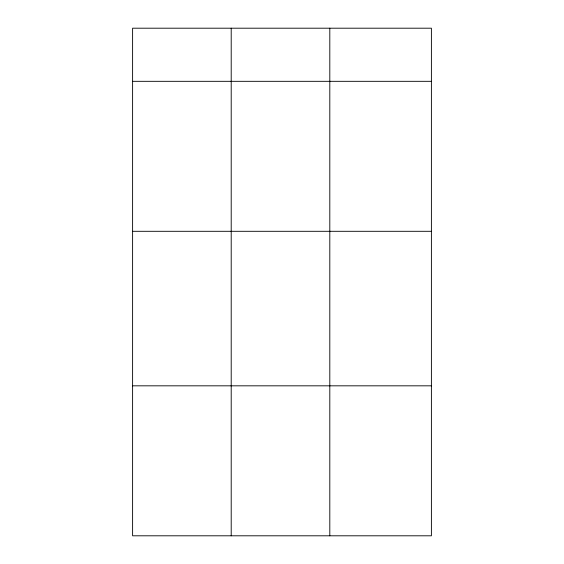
<?xml version="1.0" encoding="UTF-8"?>
<svg xmlns="http://www.w3.org/2000/svg" width="564" height="564" viewBox="0 0 564 564"><rect width="100%" height="100%" fill="white"/><g stroke="black" fill="none" stroke-linecap="round" stroke-linejoin="round"><path stroke-width="0.85" d="M431.397 231.303L431.397 28.2L132.603 28.2L132.603 535.8L431.397 535.8L431.397 231.303L132.603 231.303M132.603 81.322L431.397 81.322M132.603 385.825L431.397 385.825M329.806 28.2L329.806 535.8M231.205 28.2L231.205 535.8"/></g></svg>
